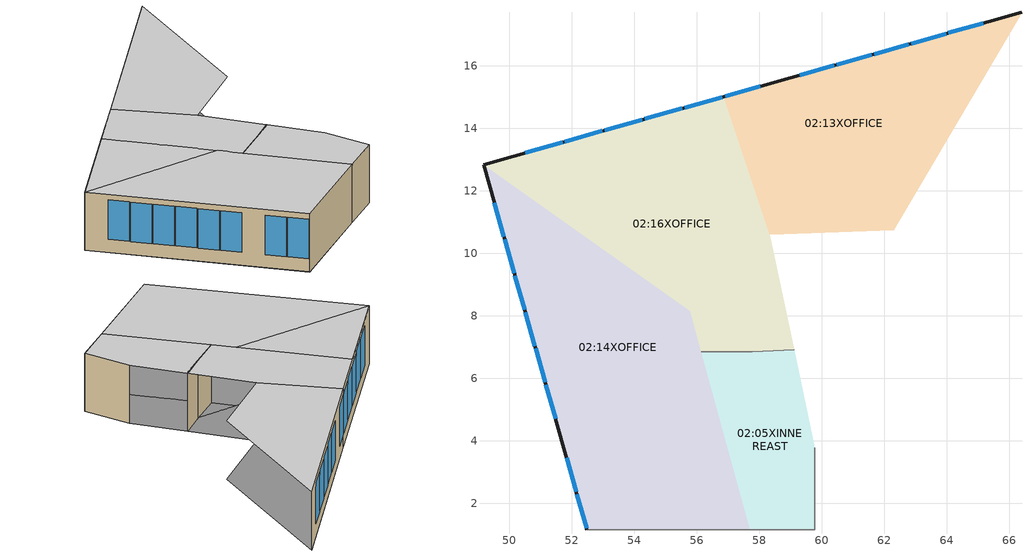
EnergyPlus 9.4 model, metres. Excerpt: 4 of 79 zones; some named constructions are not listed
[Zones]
02:05XINNEREAST
 floor adiabatic (0_IntFloor): 57.78,6.86 56.16,6.8 56.15,6.86 z12.21; 59.77,1.15 57.71,1.15 56.16,6.8 59.11,6.91 59.77,3.78 z12.21
 wall to 02:09XINNEREAST (0_IntPartition 20cm concrete_Rev): 57.71,1.15 59.77,1.15 z12.21:15.95
 wall to 02:01XCORE (0_SemiExposedWall MineralWool 2.5cm): 59.77,1.15 59.77,3.78 z12.21:15.95
 wall to 02:16XOFFICE (0_IntPartition 20cm concrete): 59.11,6.91 57.78,6.86 56.15,6.86 z12.21:15.95
 ceiling to 03:22XINNERE (0_IntFloor_Reversed): 57.78,6.86 59.12,6.86 59.11,6.91 z15.95; 57.71,1.15 59.77,1.15 59.77,3.78 59.12,6.86 56.15,6.86 z15.95
02:16XOFFICE
 floor adiabatic (0_IntFloor): 57.63,6.86 56.15,6.86 55.79,8.16 z12.21; 59.11,6.91 57.63,6.86 49.18,12.84 56.86,15.01 58.33,10.6 z12.21
 wall outside (0_Ext shadow box - 5cm MineralWool): 56.86,15.01 49.18,12.84 z12.21:15.95
 window (sunergy - 1002): 51.7,13.55 50.51,13.21 / 52.98,13.92 51.78,13.58 / 54.26,14.28 53.06,13.94 / 55.53,14.64 54.33,14.3 / 56.81,15 55.61,14.66 z13.05:15.6
 ceiling to 03:34XOFFICE (0_IntFloor_Reversed): 49.18,12.84 55.79,8.16 54.12,14.24 z15.95; 56.15,6.86 57.78,6.86 59.11,6.91 58.33,10.6 56.86,15.01 54.12,14.24 z15.95
02:13XOFFICE
 floor adiabatic (0_IntFloor): 62.3,10.74 58.33,10.6 56.86,15.01 66.4,17.72 z12.21
 wall outside (0_Ext shadow box - 5cm MineralWool): 66.4,17.72 56.86,15.01 z12.21:15.95
 window (sunergy - 1002): 58.03,15.34 56.91,15.03 / 60.41,16.02 59.29,15.7 / 61.59,16.35 60.48,16.04 / 62.78,16.69 61.67,16.38 / 63.97,17.03 62.86,16.71 / 65.16,17.36 64.05,17.05 z13.05:15.59
 ceiling to 03:31XOFFICE (0_IntFloor_Reversed): 58.33,10.6 62.3,10.74 66.4,17.72 56.86,15.01 z15.95
02:14XOFFICE
 floor adiabatic (0_IntFloor): 57.71,1.15 52.49,1.15 49.18,12.84 55.79,8.16 z12.21
 wall outside (0_Ext shadow box - 5cm MineralWool): 49.18,12.84 52.49,1.15 z12.21:15.95
 wall to 02:15XOFFICE (0_IntPartition 20cm concrete_Rev): 52.49,1.15 57.71,1.15 z12.21:15.95
 window (sunergy - 1002): 52.16,2.3 52.47,1.21 / 51.83,3.46 52.14,2.37 / 51.17,5.79 51.48,4.7 / 50.84,6.96 51.15,5.87 / 50.51,8.12 50.82,7.03 / 50.18,9.29 50.49,8.2 / 49.85,10.45 50.16,9.37 / 49.52,11.62 49.83,10.53 z13.05:15.59
 ceiling to 03:32XOFFICE (0_IntFloor_Reversed): 52.49,1.15 57.71,1.15 55.79,8.16 49.18,12.84 z15.95
[Schedule:Compact]
15:68XOFFICE Heating Availability Sch; 15:70XOFFICE Heating Availability Sch; 15:69XOFFICE Heating Availability Sch; 15:66XOFFICE Heating Availability Sch; 15:67XOFFICE Heating Availability Sch; 16:77XOFFICE Heating Availability Sch; 16:79XOFFICE Heating Availability Sch; 16:78XOFFICE Heating Availability Sch; 16:75XOFFICE Heating Availability Sch; 16:76XOFFICE Heating Availability Sch: Temperature, Through: 31 March, For: Sunday Monday Tuesday Wednesday Thursday, Until: 07:00, 1, Until: 18:00, 1, Until: 24:00, 1, For: Friday Saturday, Until: 24:00, 1, For: AllOtherDays, Until: 24:00, 0, Through: 31 Oct, For: AllDays, Until: 24:00, 0, Through: 31 December, For: Sunday Monday Tuesday Wednesday Thursday, Until: 07:00, 1, Until: 18:00, 1, Until: 24:00, 1, For: Friday Saturday, Until: 24:00, 1, For: AllOtherDays, Until: 24:00, 0
15:68XOFFICE Cooling Availability Sch; 15:70XOFFICE Cooling Availability Sch; 15:69XOFFICE Cooling Availability Sch; 15:66XOFFICE Cooling Availability Sch; 15:67XOFFICE Cooling Availability Sch; 16:77XOFFICE Cooling Availability Sch; 16:79XOFFICE Cooling Availability Sch; 16:78XOFFICE Cooling Availability Sch; 16:75XOFFICE Cooling Availability Sch; 16:76XOFFICE Cooling Availability Sch: Temperature, Through: 31 March, For: AllDays, Until: 24:00, 0, Through: 31 October, For: Sunday Monday Tuesday Wednesday Thursday, Until: 07:00, 1, Until: 18:00, 1, Until: 24:00, 1, For: Friday Saturday, Until: 24:00, 1, For: AllOtherDays, Until: 24:00, 0, Through: 31 December, For: AllDays, Until: 24:00, 0
